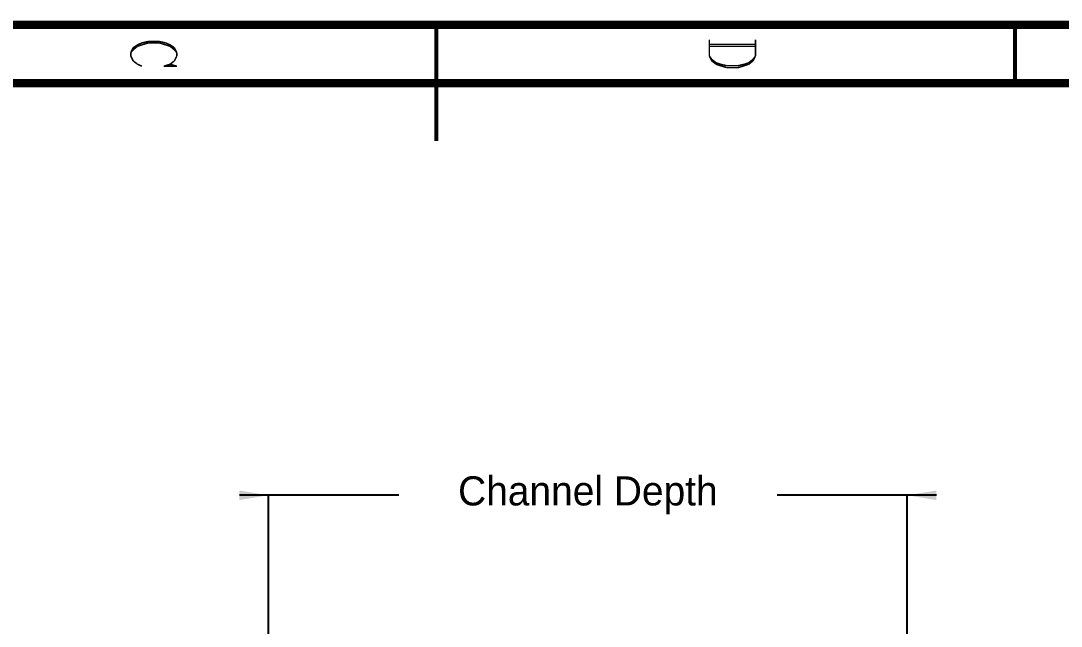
# Model space of a CAD drawing. Extents: x 0.1 to 11.6, y 0.3 to 16.2.
# Drawn here: x 4.434 to 8.009, y 14.156 to 16.234 of the extents above; entities that cross this region are included whole.
import ezdxf

# ---------------------------------------------------------------- set-up
doc = ezdxf.new("R2010")
doc.units = 0
doc.header["$MEASUREMENT"] = 0
doc.dimstyles.get("Standard").update_dxf_attribs({"dimtxt": 0.1, "dimasz": 0.1, "dimexe": 1.25, "dimexo": 0.625, "dimtad": 1, "dimtxsty": 'Standard', "dimcen": 2.5, "dimazin": 3, "dimtfac": 1, "dimtmove": 0, "dimatfit": 3})

# ---------------------------------------------------------------- blocks, each defined once
blk = doc.blocks.new('_CLOSEDFILLED')
at = {"color": 0, "linetype": 'BYBLOCK'}
blk.add_solid([(-1, 0.164), (0, 0), (-1, -0.164)], dxfattribs=at)
blk = doc.blocks.new('*D4')
for p, q in [((5.7325, 14.6051), (5.185, 14.6051)), ((5.285, 13.7783), (5.285, 14.6051)), ((7.58, 14.6051), (7.0325, 14.6051)), ((7.48, 14.1017), (7.48, 14.6051))]:
    blk.add_line(p, q)
at = {"layer": 'Defpoints'}
for p in [(7.48, 14.6051), (7.48, 14.1017), (5.285, 13.7783)]:
    blk.add_point(p, dxfattribs=at)
at = {"xscale": 0.1, "yscale": 0.1}
blk.add_blockref('_CLOSEDFILLED', (5.285, 14.6051), dxfattribs=at)
at = {"xscale": 0.1, "yscale": 0.1, "rotation": 180}
blk.add_blockref('_CLOSEDFILLED', (7.48, 14.6051), dxfattribs=at)
at = {"insert": (6.3825, 14.6051), "char_height": 0.1, "attachment_point": 5}
blk.add_mtext('Channel Depth', dxfattribs=at)

msp = doc.modelspace()

# ---------------------------------------------------------------- linework, layer by layer
at = {"color": 0}
for points, const_width in [([(0.155, 16.22), (11.57, 16.22)], 0.02833), ([(5.86165, 16.02), (5.86165, 16.22)], 0.01333), ([(5.86165, 16.22), (5.86165, 15.8217)], 0.01333), ([(7.84999, 16.02), (7.84999, 16.22)], 0.01333), ([(4.84999, 16.1583), (4.83501, 16.1517)], 0.00521), ([(4.87169, 16.1633), (4.84999, 16.1583)], 0.00521), ([(4.87169, 16.1583), (4.84999, 16.1517)], 0.00521), ([(4.91, 16.1633), (4.87169, 16.1633)], 0.00521), ([(4.91, 16.1583), (4.87169, 16.1583)], 0.00521), ([(4.93164, 16.1583), (4.91, 16.1633)], 0.00521), ([(4.93164, 16.1517), (4.91, 16.1583)], 0.00521), ([(4.94667, 16.1517), (4.93164, 16.1583)], 0.00521), ([(6.80003, 16.1133), (6.80003, 16.17)], 0.00521), ([(6.95833, 16.17), (6.95833, 16.1133)], 0.00521), ([(4.81999, 16.1417), (4.81168, 16.125)], 0.00521), ([(4.81999, 16.135), (4.81168, 16.125)], 0.00521), ([(4.81168, 16.125), (4.81168, 16.1133)], 0.00521), ([(4.83501, 16.1517), (4.81999, 16.1417)], 0.00521), ([(4.83501, 16.1467), (4.81999, 16.135)], 0.00521), ([(4.84999, 16.1517), (4.83501, 16.1467)], 0.00521), ([(4.94667, 16.1467), (4.93164, 16.1517)], 0.00521), ([(4.96164, 16.1417), (4.94667, 16.1517)], 0.00521), ([(4.96164, 16.135), (4.94667, 16.1467)], 0.00521), ([(4.97, 16.125), (4.96164, 16.1417)], 0.00521), ([(4.97, 16.125), (4.96164, 16.135)], 0.00521), ([(4.97, 16.1133), (4.97, 16.125)], 0.00521), ([(6.95833, 16.1533), (6.80003, 16.1533)], 0.00521), ([(6.95833, 16.1467), (6.80003, 16.1467)], 0.00521), ([(4.81168, 16.1133), (4.81999, 16.0967)], 0.00521), ([(4.81999, 16.0967), (4.83501, 16.085)], 0.00521), ([(4.94667, 16.085), (4.96164, 16.0967)], 0.00521), ([(4.96164, 16.0967), (4.97, 16.1133)], 0.00521), ([(6.80832, 16.0967), (6.80003, 16.1133)], 0.00521), ([(6.80832, 16.1017), (6.80003, 16.1133)], 0.00521), ([(6.82335, 16.09), (6.80832, 16.1017)], 0.00521), ([(6.82335, 16.085), (6.80832, 16.0967)], 0.00521), ([(6.83832, 16.085), (6.82335, 16.09)], 0.00521), ([(6.935, 16.09), (6.91997, 16.085)], 0.00521), ([(6.94997, 16.1017), (6.935, 16.09)], 0.00521), ([(6.94997, 16.0967), (6.935, 16.085)], 0.00521), ([(6.95833, 16.1133), (6.94997, 16.0967)], 0.00521), ([(6.95833, 16.1133), (6.94997, 16.1017)], 0.00521), ([(4.83501, 16.085), (4.84999, 16.0783)], 0.00521), ([(4.94667, 16.085), (4.92503, 16.0783)], 0.00521), ([(4.92503, 16.0783), (4.97, 16.0783)], 0.00521), ([(4.97, 16.0783), (4.94667, 16.085)], 0.00521), ([(6.83832, 16.08), (6.82335, 16.085)], 0.00521), ([(6.86003, 16.08), (6.83832, 16.085)], 0.00521), ([(6.86003, 16.0733), (6.83832, 16.08)], 0.00521), ([(6.89833, 16.08), (6.86003, 16.08)], 0.00521), ([(6.89833, 16.0733), (6.86003, 16.0733)], 0.00521), ([(6.91997, 16.085), (6.89833, 16.08)], 0.00521), ([(6.91997, 16.08), (6.89833, 16.0733)], 0.00521), ([(6.935, 16.085), (6.91997, 16.08)], 0.00521), ([(0.39833, 16.02), (11.315, 16.02)], 0.02833)]:
    msp.add_lwpolyline(points, dxfattribs=dict(at, const_width=const_width))
at = {"color": 0, "const_width": 0.00521}
msp.add_lwpolyline([(0.155, 16.22), (11.57, 16.22), (11.57, 0.31), (0.155, 0.31), (0.155, 16.22)], close=True, dxfattribs=at)

# ---------------------------------------------------------------- dimensions: what is measured, and where the dimension line sits
at = {"linetype": 'Continuous'}
dim = msp.add_linear_dim(base=(7.47999, 14.60505), p1=(7.47999, 14.1017), p2=(5.285, 13.7783), text='Channel Depth', dimstyle='Standard', override={"dimtxt": 0.1}, dxfattribs=at)
dim.commit()
dim.dimension.update_dxf_attribs({"geometry": '*D4', "text_midpoint": (6.38249, 14.60505)})

doc.saveas('drawing.dxf')
